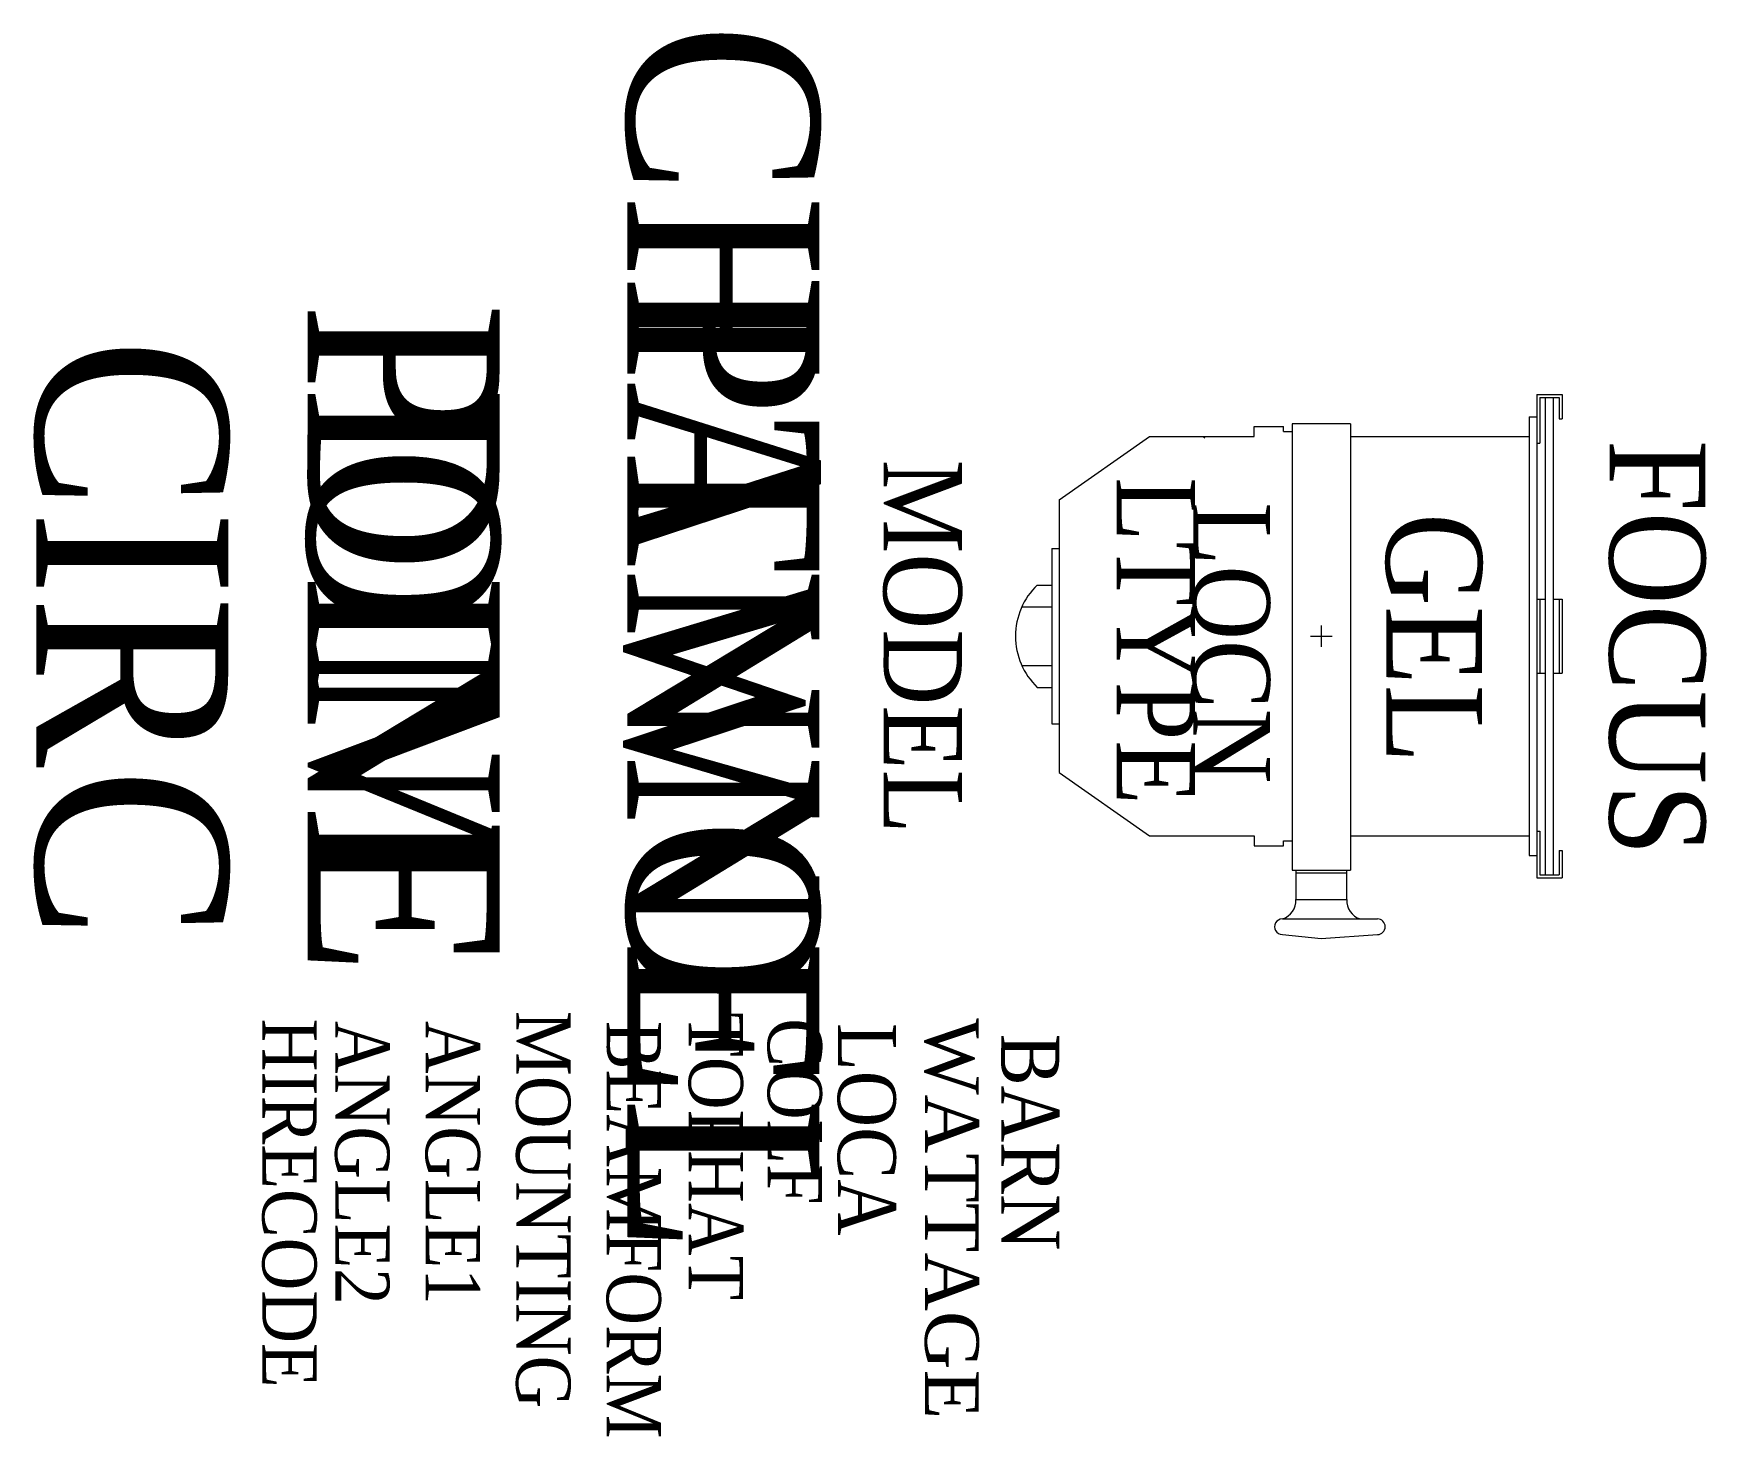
# Model space of a CAD drawing. Extents: x 9171 to 10043, y 4950 to 5681.
import ezdxf
from ezdxf.enums import TextEntityAlignment as Align

# ---------------------------------------------------------------- set-up
doc = ezdxf.new("R2010")
doc.units = 0
doc.header["$LTSCALE"] = 1000
doc.header["$MEASUREMENT"] = 0
doc.layers.get('0').update_dxf_attribs({"linetype": 'CONTINUOUS'})
for name, color, linetype in [('1STENCIL', 7, 'CONTINUOUS'), ('CHANNEL', 3, 'CONTINUOUS'), ('CIRC', 6, 'CONTINUOUS'), ('DIMMER', 4, 'CONTINUOUS'), ('FOCUS', 30, 'CONTINUOUS'), ('GEL', 1, 'CONTINUOUS'), ('LANTERNS', 4, 'CONTINUOUS'), ('LOCATION', 7, 'CONTINUOUS'), ('MODEL', 6, 'CONTINUOUS'), ('PATCH', 5, 'CONTINUOUS'), ('PATCH2', 5, 'CONTINUOUS')]:
    doc.layers.add(name, color=color, linetype=linetype)
doc.styles.get("Standard").update_dxf_attribs({"font": 'TIMES.TTF'})

msp = doc.modelspace()

# ---------------------------------------------------------------- linework, layer by layer
for p, q in [((9954.82, 5492.84), (9954.82, 5240.91)), ((9954.82, 5492.84), (9968.03, 5492.84)), ((9956.34, 5491.32), (9966.5, 5491.32)), ((9956.34, 5491.32), (9956.34, 5467.44)), ((9959.39, 5242.4), (9959.39, 5491.32)), ((9963.46, 5242.4), (9963.46, 5491.32)), ((9966.5, 5491.32), (9966.5, 5480.14)), ((9968.03, 5492.84), (9968.03, 5480.14)), ((9827.23, 5477.52), (9827.23, 5244.87)), ((9857.71, 5477.52), (9827.23, 5477.52)), ((9857.71, 5477.52), (9857.71, 5244.87)), ((9950.76, 5481.16), (9950.76, 5252.56)), ((9950.76, 5481.16), (9954.82, 5481.16)), ((9966.5, 5480.14), (9968.03, 5480.14)), ((9705.85, 5437.98), (9752.87, 5471)), ((9752.87, 5471), (9807.45, 5471)), ((9807.45, 5476.08), (9822.69, 5476.08)), ((9822.69, 5473.54), (9827.23, 5473.54)), ((9857.71, 5471), (9950.76, 5471)), ((9954.82, 5467.44), (9956.34, 5467.44)), ((9705.85, 5437.98), (9705.85, 5295.74)), ((9702.04, 5412.58), (9702.04, 5321.14)), ((9702.04, 5412.58), (9705.85, 5412.58)), ((9694.42, 5393.53), (9702.04, 5393.53)), ((9686.32, 5382.1), (9702.04, 5382.1)), ((9954.82, 5386.16), (9959.39, 5386.16)), ((9956.34, 5386.16), (9956.34, 5347.55)), ((9963.46, 5386.16), (9968.03, 5386.16)), ((9966.5, 5386.16), (9966.5, 5347.55)), ((9968.03, 5386.16), (9968.03, 5347.55)), ((9842.47, 5372.44), (9842.47, 5361.27)), ((9836.89, 5366.86), (9848.06, 5366.86)), ((9836.89, 5366.86), (9848.06, 5366.86)), ((9686.32, 5351.62), (9702.04, 5351.62)), ((9954.82, 5347.55), (9959.39, 5347.55)), ((9963.46, 5347.55), (9968.03, 5347.55)), ((9694.42, 5340.19), (9702.04, 5340.19)), ((9702.04, 5321.14), (9705.85, 5321.14)), ((9705.85, 5295.74), (9752.87, 5262.72)), ((9752.87, 5262.72), (9807.45, 5262.72)), ((9822.69, 5260.18), (9827.23, 5260.18)), ((9857.71, 5262.72), (9950.76, 5262.72)), ((9954.82, 5265.29), (9956.34, 5265.29)), ((9956.34, 5265.29), (9956.34, 5242.43)), ((9807.45, 5257.64), (9822.69, 5257.64)), ((9950.76, 5252.56), (9954.82, 5252.56)), ((9966.5, 5255.13), (9968.03, 5255.13)), ((9966.5, 5255.13), (9966.5, 5242.43)), ((9968.03, 5255.13), (9968.03, 5240.91)), ((9827.23, 5244.87), (9857.71, 5244.87)), ((9829.27, 5229.63), (9829.27, 5244.87)), ((9855.68, 5243.34), (9829.27, 5243.34)), ((9855.68, 5229.63), (9855.68, 5244.87)), ((9956.34, 5242.43), (9966.5, 5242.43)), ((9954.82, 5240.91), (9968.03, 5240.91)), ((9829.27, 5229.63), (9855.68, 5229.63)), ((9822.15, 5219.47), (9871.74, 5219.47)), ((9822.15, 5211.34), (9842.47, 5209.31)), ((9842.47, 5209.31), (9871.74, 5211.34))]:
    msp.add_line(p, q)
for centre, major_axis, start_param, end_param in [((9782.49, 5472.14), (1.44, 1.44), 2.956538, 3.571846), ((9719.94, 5366.86), (26.1, 26.1), 1.548866, 3.163523), ((9818.96, 5229.27), (7.29, -7.29), 5.812772, 7.102943), ((9865.82, 5229.15), (7.17, 7.17), 2.309391, 3.62445), ((9822.15, 5215.4), (2.87, 2.87), 0.785398, 3.926991), ((9871.74, 5215.4), (2.87, 2.87), 3.926991, 7.068583)]:
    msp.add_ellipse(centre, major_axis=major_axis, ratio=1, start_param=start_param, end_param=end_param)
at = {"layer": '1STENCIL', "color": 7}
for p, q in [((9807.45, 5471), (9807.45, 5476.08)), ((9822.69, 5473.54), (9822.69, 5476.08)), ((9807.45, 5262.72), (9807.45, 5257.64)), ((9822.69, 5257.64), (9822.69, 5260.18))]:
    msp.add_line(p, q, dxfattribs=at)

# ---------------------------------------------------------------- texts
at = {"layer": 'CHANNEL', "width": 0.89}
msp.add_attdef('CHANNEL', text='', height=100, rotation=270, dxfattribs=at).set_placement((9480.78, 5365.45), align=Align.CENTER)
at = {"layer": 'CIRC', "width": 0.89}
msp.add_attdef('CIRC', text='', height=100, rotation=270, dxfattribs=at).set_placement((9172.68, 5365.45), align=Align.CENTER)
at = {"layer": 'DIMMER', "width": 0.89}
msp.add_attdef('DIM', text='', height=100, rotation=270, dxfattribs=at).set_placement((9314.12, 5366.31), align=Align.CENTER)
at = {"layer": 'FOCUS', "width": 0.89}
msp.add_attdef('FOCUS', text='', height=50, rotation=270, dxfattribs=at).set_placement((9992.7, 5360.82), align=Align.CENTER)
at = {"layer": 'GEL', "width": 0.89}
msp.add_attdef('GEL', text='', height=50, rotation=270, dxfattribs=at).set_placement((9876.29, 5365.83), align=Align.CENTER)
at = {"layer": 'LANTERNS', "color": 0, "width": 0.89, "flags": 1}
for tag, p, s, height in [('HIRECODE', (9290.55, 5167.47), 'C', 28.3), ('ANGLE2', (9328.47, 5166.33), '180', 28.305), ('ANGLE1', (9375.64, 5166.33), '0', 28.3), ('MOUNTING', (9422.82, 5171.52), 'STANDARD HOOK CLAMP', 28.3047), ('BEAMFORM', (9469.99, 5166.33), 'C', 28.3), ('TOPHAT', (9512.78, 5170.82), 'Y', 28.3), ('COLF', (9553.91, 5167.71), 'N', 28.3), ('LOCA', (9590.46, 5165.18), '', 30.26), ('BARN', (9675.61, 5159.66), '1', 30.26)]:
    msp.add_attdef(tag, p, s, height=height, rotation=270, dxfattribs=at)
at = {"layer": 'LANTERNS', "color": 0, "flags": 1}
msp.add_attdef('WATTAGE', (9635.93, 5167.78), '1000', height=28, rotation=270, dxfattribs=at)
at = {"layer": 'LOCATION', "width": 0.89}
msp.add_attdef('LOCN', text='', height=40, rotation=270, dxfattribs=at).set_placement((9775.72, 5363.37), align=Align.CENTER)
at = {"layer": 'MODEL', "width": 0.89}
for tag, text, p in [('MODEL', 'P64 S/N', (9614.34, 5361.33)), ('LTYPE', 'CP62', (9735.8, 5364.41))]:
    msp.add_attdef(tag, text=text, height=40.798, rotation=270, dxfattribs=at).set_placement(p, align=Align.CENTER)
at = {"layer": 'PATCH', "width": 0.89}
msp.add_attdef('PONE', text='', height=100, rotation=270, dxfattribs=at).set_placement((9314.12, 5365.45), align=Align.CENTER)
at = {"layer": 'PATCH2', "width": 0.89}
msp.add_attdef('PTWO', text='', height=100, rotation=270, dxfattribs=at).set_placement((9480.78, 5365.45), align=Align.CENTER)

doc.saveas('drawing.dxf')
